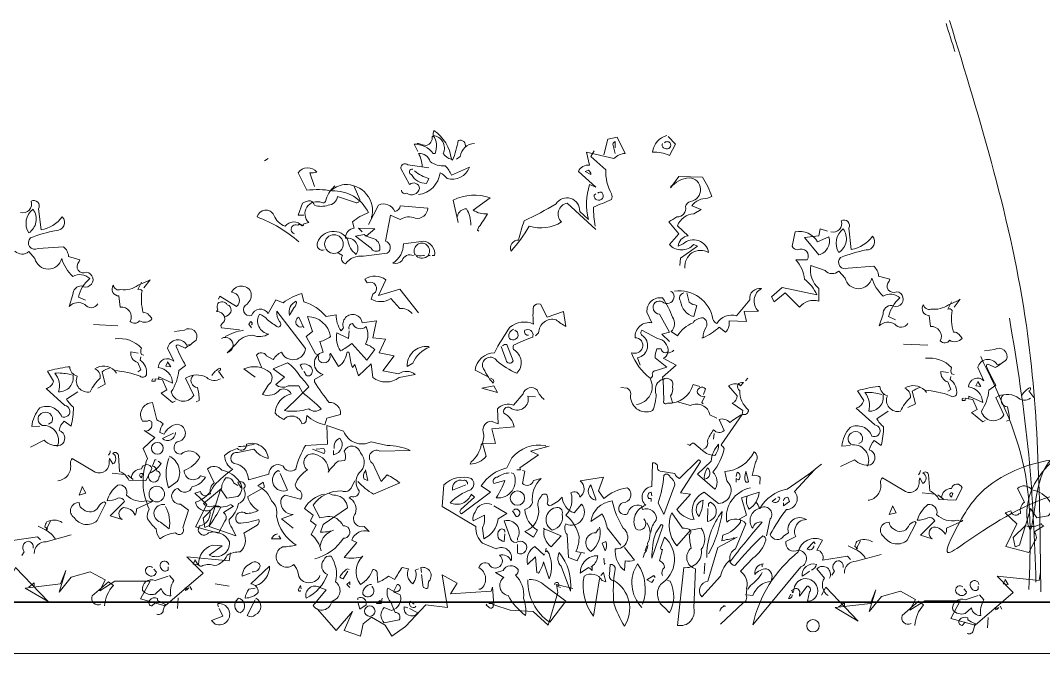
# Model space of a CAD drawing. Header units: millimetres. Extents: x 2033 to 2295, y 1536 to 1691.
# Drawn here: x 2143.385 to 2144.379, y 1628.115 to 1628.731 of the extents above; entities that cross this region are included whole.
import ezdxf

# ---------------------------------------------------------------- set-up
doc = ezdxf.new("R2010")
doc.units = ezdxf.units.MM
doc.layers.add('FACHADA', color=40, linetype='Continuous', lineweight=35)
doc.layers.add('Verde', color=58, linetype='Continuous', lineweight=13)

# ---------------------------------------------------------------- blocks, each defined once
blk = doc.blocks.new('verdess')
at = {"lineweight": 0}
for points in [[(736.01993, 507.68113), (736.01691, 507.68779), (736.0163, 507.6884, -0.240921), (736.03506, 507.67932), (736.03688, 507.67932, 0.236053), (736.03506, 507.69687, -0.5), (736.04475, 507.67932, 0.236053), (736.05261, 507.67387, 0.211075), (736.03567, 507.70171, 0.162277), (736.03506, 507.69566), (736.03385, 507.69566, -0.383194), (736.02841, 507.68719, -0.056625), (736.02054, 507.689), (736.01933, 507.689)], [(736.26201, 507.69687, 0.315994), (736.24809, 507.68053, -0.114075), (736.26443, 507.6775), (736.27048, 507.6884), (736.26322, 507.69566)], [(736.06593, 507.68537, 0.651581), (736.05927, 507.69203, -0.045349), (736.05382, 507.67266), (736.05261, 507.67387)], [(736.05746, 507.67387), (736.06109, 507.67629, -0.365204), (736.07501, 507.689)], [(736.19302, 507.60549), (736.16518, 507.6309, 0.636124), (736.15973, 507.61275, -0.212875), (736.12826, 507.60851, -0.040161), (736.11071, 507.5843, -0.538727), (736.11798, 507.5952, -0.038391), (736.12342, 507.61396, 0.023422), (736.15429, 507.6303, -0.778931), (736.17728, 507.62304), (736.18576, 507.61517, -0.14267), (736.18697, 507.64906), (736.19302, 507.64664), (736.17607, 507.66177, -0.349304), (736.18697, 507.66782), (736.18394, 507.68053), (736.21057, 507.67448, -0.186783), (736.22146, 507.67932), (736.2136, 507.69505), (736.20452, 507.69324), (736.20089, 507.67811)], [(736.21178, 507.68477), (736.21178, 507.69082, 0.535172), (736.20996, 507.68719), (736.21178, 507.67932)], [(736.25959, 507.68961, -0.449051), (736.26504, 507.68961, -0.780762), (736.2602, 507.68416, -0.5), (736.25778, 507.689)], [(736.02417, 507.66661, 0.143021), (736.02054, 507.67932, -0.358047), (736.03204, 507.67145, 0.172546), (736.04656, 507.66722, -0.123093), (736.05261, 507.65814), (736.07016, 507.666, -0.40274), (736.04838, 507.65511, 0.082748), (736.04172, 507.66056, -0.343094), (736.02054, 507.63938)], [(736.19241, 507.60851, -0.04158), (736.1906, 507.62727, 0.012192), (736.20815, 507.63453, 0.248367), (736.20815, 507.63998, -0.13884), (736.2027, 507.66358), (736.18818, 507.67629), (736.1912, 507.68174)], [(736.0042, 507.64361, 0.566177), (736.00904, 507.64059, 0.534058), (736.02175, 507.64543, 0.630219), (736.01207, 507.64906), (736.00359, 507.66479, -0.679398), (736.01025, 507.66843), (736.03083, 507.6654)], [(735.91947, 507.64724), (735.91523, 507.66056, 0.123093), (735.92189, 507.66116, 0.499542), (735.90374, 507.66056), (735.91221, 507.64361, -0.074951), (735.93642, 507.64301, -0.294968), (735.97212, 507.62183, 0.096375), (735.95639, 507.61275), (735.9582, 507.6067, 0.398468), (735.94973, 507.59701, -0.659393), (735.96002, 507.58128, -0.217575), (735.95215, 507.5952, 0.649521), (735.9225, 507.59278, 0.661377), (735.92915, 507.58551)], [(736.01509, 507.66419, 0.926025), (736.01388, 507.65874, 0.286789), (736.02841, 507.65027), (736.03083, 507.65511, -0.120178), (736.01691, 507.66237)], [(736.18273, 507.66177), (736.18818, 507.65874, 0.276978), (736.18576, 507.66298), (736.18273, 507.66177)], [(735.9001, 507.60125, -1.044418), (735.90313, 507.60972, -0.323349), (735.90858, 507.60912), (735.90918, 507.61093), (735.91402, 507.61214, -0.840088), (735.92673, 507.63151, 0.4142), (735.93036, 507.63272, -0.154678), (735.93884, 507.64724), (735.93944, 507.64785)], [(735.9582, 507.64724), (735.96365, 507.63453, -0.489075), (735.95941, 507.63151), (735.94186, 507.63756, -0.380188), (735.93279, 507.62909, -0.181808), (735.91947, 507.62909, 0.224854), (735.91584, 507.63332, 0.162277), (735.90797, 507.6309), (735.90374, 507.6194), (735.90918, 507.6194)], [(735.93642, 507.64482), (735.93642, 507.64301), (735.93642, 507.64482), (735.9346, 507.6424, -0.162277), (735.94852, 507.64906, -0.516235), (735.97515, 507.61638), (735.97515, 507.61819)], [(736.27956, 507.56796, -0.61586), (736.30256, 507.58309, 0.591492), (736.27775, 507.59157), (736.27291, 507.58914, -0.334061), (736.28259, 507.59943), (736.2723, 507.60912, -0.300079), (736.28804, 507.62062), (736.2953, 507.62485), (736.28622, 507.62848, -0.24559), (736.30135, 507.63574), (736.30559, 507.63756, 0.064346), (736.29651, 507.65632), (736.27351, 507.65693), (736.26564, 507.64603, -0.216293), (736.2838, 507.65572, -0.89946), (736.28501, 507.63272, 0.265564), (736.28017, 507.62788, -0.5), (736.27169, 507.61759, 0.034439), (736.26383, 507.61275), (736.27351, 507.60125), (736.26443, 507.59096, 0.461777), (736.28804, 507.59096), (736.29167, 507.58914), (736.27533, 507.57765), (736.27472, 507.57038)], [(736.05927, 507.61214), (736.05443, 507.63393, -0.198578), (736.09014, 507.63635), (736.0738, 507.62425, 0.173447), (736.08772, 507.62062, -0.044205), (736.07924, 507.60791), (736.07803, 507.60488), (736.07924, 507.60367)], [(736.19484, 507.64059, -0.442368), (736.19907, 507.64119, -1.516525), (736.1912, 507.63877), (736.19302, 507.63998)], [(735.63401, 507.622, 0.600372), (735.6443, 507.6329, -0.753342), (735.65156, 507.62564), (735.65398, 507.60506, 0.194229), (735.67456, 507.61777, -0.678314), (735.6685, 507.60445, 0.051498), (735.64369, 507.59719, 0.881622), (735.65095, 507.5869), (735.67577, 507.58872, -0.201935), (735.68061, 507.57904), (735.6915, 507.57601), (735.6909, 507.57419, 0.881622), (735.69816, 507.56391, -1.244614), (735.69332, 507.55059, 0.436066), (735.68485, 507.54212), (735.68121, 507.53062, -0.359619), (735.69634, 507.53244, 0.522507), (735.70905, 507.53304)], [(735.94307, 507.58249), (735.9467, 507.58007, 0.54657), (735.94973, 507.5722, -0.272095), (735.96728, 507.57946), (735.99028, 507.58249, 0.677032), (735.98846, 507.59399), (735.99331, 507.6194), (736.00299, 507.61517, -0.248367), (736.01751, 507.61638, 0.452606), (736.02962, 507.62606), (736.00299, 507.62848, -0.333328), (735.99754, 507.62304, 0.430618), (735.98181, 507.62909), (735.97212, 507.61033)], [(735.69695, 507.53667), (735.69029, 507.5397, -0.157089), (735.70119, 507.55785, 0.333328), (735.68485, 507.55967, -0.128128), (735.67395, 507.57722, -0.797302), (735.64793, 507.57722), (735.64188, 507.58388, -0.408356), (735.62856, 507.58448)], [(735.64611, 507.62503, -0.434998), (735.64188, 507.60203, -0.383423), (735.64611, 507.62503)], [(735.90434, 507.59338, 0.094757), (735.86379, 507.61759, -0.699951), (735.88013, 507.6194, 0.222214), (735.89103, 507.60851, -0.480621), (735.90737, 507.60912), (735.90797, 507.60972)], [(736.05867, 507.61819, -0.388977), (736.06714, 507.62546, -0.162277), (736.07138, 507.60972)], [(736.42118, 507.60306, 0.600372), (736.43147, 507.61396, -0.753342), (736.43873, 507.6067), (736.44115, 507.58612, 0.194229), (736.46173, 507.59883, -0.678314), (736.45567, 507.58551, 0.051498), (736.43086, 507.57825, 0.881622), (736.43812, 507.56796), (736.46294, 507.56978, -0.201935), (736.46778, 507.5601), (736.47867, 507.55707), (736.47807, 507.55525, 0.881622), (736.48533, 507.54497, -1.244614), (736.48049, 507.53165, 0.436066), (736.47201, 507.52318), (736.46838, 507.51168, -0.359619), (736.48351, 507.5135, 0.522507), (736.49622, 507.5141)], [(735.9697, 507.59883, 0.021729), (735.97757, 507.59641, -0.356949), (735.98302, 507.58551, -0.482147), (735.97454, 507.58733), (735.95941, 507.59883), (735.96789, 507.60064), (735.9697, 507.59883)], [(736.48412, 507.51773), (736.47746, 507.52076, -0.157089), (736.48835, 507.53891, 0.333328), (736.47201, 507.54073, -0.128128), (736.46112, 507.55828, -0.797302), (736.4351, 507.55828), (736.42905, 507.56494, -0.408356), (736.41573, 507.56554), (736.40181, 507.57038, 0.259506), (736.40968, 507.54799), (736.40968, 507.53589, 0.302765), (736.39092, 507.52984), (736.377, 507.54376), (736.36611, 507.53528), (736.36368, 507.54012), (736.37397, 507.5492), (736.40786, 507.54194, 0.117401), (736.39576, 507.55707, 0.173203), (736.38729, 507.57583), (736.39818, 507.57583, 0.806671), (736.3891, 507.58551, -0.276978), (736.38366, 507.58914), (736.38668, 507.60306, -0.330963), (736.40847, 507.59338), (736.41936, 507.59822, -0.419418), (736.40968, 507.58067), (736.39576, 507.59762), (736.40968, 507.59943), (736.41089, 507.60609), (736.41815, 507.60367)], [(736.43328, 507.60609, -0.434998), (736.42905, 507.58309, -0.383423), (736.43328, 507.60609)], [(736.0157, 507.58007, 0.453766), (736.0048, 507.57523, -0.265564), (735.99573, 507.5728, 0.264557), (736.00601, 507.59157), (736.02599, 507.59399, -0.415939), (736.03627, 507.58007), (736.03385, 507.58007)], [(736.01872, 507.57946, 0.366302), (736.03022, 507.58007), (736.03204, 507.58007), (736.03022, 507.58067, 1.810471), (736.01751, 507.58067, 0.099014), (736.02538, 507.58007), (736.02659, 507.58007)], [(736.02054, 507.52439), (736.00238, 507.54739), (735.98181, 507.54133), (735.98907, 507.55646, 0.323273), (735.96849, 507.55707), (735.97091, 507.55344, -1.034378), (735.97636, 507.54254), (735.97454, 507.5377, 0.280991), (735.99391, 507.53831), (736.00238, 507.52863, -0.26123), (736.01449, 507.52378)], [(735.75142, 507.55422), (735.74779, 507.54696, -0.4142), (735.75202, 507.54575, 0.112411), (735.75323, 507.52457, -0.302765), (735.75868, 507.52215, -0.099014), (735.76171, 507.51852, -0.357651), (735.7496, 507.5167, -0.463791), (735.74052, 507.5161, 0.593826), (735.73084, 507.53002), (735.72963, 507.54091, -0.62767), (735.72418, 507.5512, 0.457672), (735.73145, 507.54696, 0.184982), (735.74839, 507.5512), (735.75807, 507.55543), (735.75989, 507.55664), (735.75384, 507.54878)], [(735.86198, 507.46205), (735.85108, 507.46992, -0.294098), (735.8765, 507.46629, -0.441696), (735.87469, 507.45419), (735.86924, 507.44511, 0.332855), (735.88619, 507.44995, -0.375732), (735.89708, 507.44571, 0.339447), (735.88134, 507.42695, 0.128281), (735.88982, 507.4209, -0.578079), (735.90737, 507.41666, 0.276978), (735.9116, 507.41908), (735.91221, 507.42453, 0.124008), (735.92976, 507.41545), (735.93158, 507.42211), (735.94489, 507.42574, 0.463104), (735.934, 507.43724, -0.025284), (735.91947, 507.45721), (735.91947, 507.45963), (735.92794, 507.46447, -0.779266), (735.92794, 507.48626), (735.92492, 507.49655, 0.118973), (735.93521, 507.50139, 0.363647), (735.91281, 507.52076), (735.91766, 507.50623), (735.9116, 507.50139), (735.92068, 507.48445, -0.5), (735.9231, 507.4796, 0.970154), (735.9346, 507.48384), (735.93521, 507.48505), (735.94307, 507.47234, 0.208466), (735.95094, 507.48566, -0.5), (735.95336, 507.48566, 0.056854), (735.95639, 507.47113), (735.95881, 507.47416), (735.96244, 507.46326), (735.97454, 507.47476), (735.97636, 507.46145, 0.333328), (736.00178, 507.46145), (736.01751, 507.46447, 0.334427), (736.00117, 507.46508), (735.98604, 507.46811), (735.99694, 507.48263), (735.98241, 507.48566), (735.98846, 507.49897), (735.97636, 507.50018), (735.97999, 507.51652), (735.96607, 507.51471, 1.125015), (735.94792, 507.50986), (735.94549, 507.50684, -0.162277), (735.94065, 507.52257), (735.93097, 507.52076, 0.14122), (735.90918, 507.53528), (735.90737, 507.54315, 0.106674), (735.88921, 507.53407), (735.88195, 507.5371), (735.87469, 507.52378, 0.62291), (735.85835, 507.52197, -0.972748), (735.85411, 507.53286, 0.276978), (735.85774, 507.54497, 0.613373), (735.83898, 507.54436, -0.688248), (735.84382, 507.53044), (735.82748, 507.54073), (735.82627, 507.5377)], [(736.26927, 507.54557, -0.4021), (736.3068, 507.51834, 0.236053), (736.31043, 507.5141, -0.350769), (736.32979, 507.52136), (736.3425, 507.5371, -0.513931), (736.354, 507.54799, 0.519897), (736.35098, 507.5262), (736.33706, 507.5256), (736.33948, 507.51592), (736.32253, 507.51652, -0.233566), (736.3189, 507.50563), (736.31285, 507.51047, -0.081039), (736.29711, 507.50018), (736.2959, 507.50018), (736.29711, 507.50018, -0.147995), (736.30014, 507.51047, 0.442368), (736.29711, 507.51955, 0.265564), (736.28743, 507.51471, 0.169403), (736.2723, 507.502), (736.26625, 507.50623, 0.349014), (736.26746, 507.52015, 0.066803), (736.25778, 507.53891, 0.501038), (736.24265, 507.52499), (736.24749, 507.51471, 0.492294), (736.23115, 507.50018, -0.5), (736.23841, 507.4905, -0.4142), (736.22752, 507.48566, 0.138321), (736.24567, 507.46084, -0.529709), (736.23236, 507.43543)], [(736.26564, 507.54557), (736.26685, 507.54497, -1.00415), (736.25778, 507.53528, 1.247116), (736.25475, 507.52318), (736.26443, 507.50563), (736.25717, 507.50381), (736.26443, 507.49655)], [(736.27835, 507.54376, 0.54657), (736.27533, 507.53589, 0.310577), (736.28804, 507.52076), (736.29106, 507.53165, -0.131805), (736.2838, 507.53468), (736.28138, 507.54376)], [(735.83232, 507.52076, 0.326447), (735.82446, 507.5256), (735.82567, 507.52741, -0.099014), (735.82506, 507.53105), (735.82567, 507.53347, -0.522827), (735.83474, 507.53226), (735.83656, 507.53165, -0.276978), (735.83837, 507.52499, -0.123093), (735.83232, 507.52015, -0.350769), (735.8299, 507.5141, 0.4142), (735.8293, 507.50986), (735.84685, 507.50805)], [(735.89587, 507.52318), (735.89526, 507.52197, -0.369919), (735.90192, 507.53589, -0.265564), (735.8995, 507.52923), (735.89587, 507.52318)], [(736.08772, 507.46266), (736.07561, 507.46871, -0.357925), (736.09437, 507.48566, -0.02861), (736.1095, 507.51047, -0.284912), (736.1325, 507.5135, -0.072906), (736.1325, 507.53044, -0.350769), (736.13916, 507.53286), (736.14581, 507.52015), (736.16155, 507.5256), (736.16397, 507.51107, -0.042465), (736.15429, 507.51773, 0.482147), (736.13734, 507.50502), (736.13432, 507.502)], [(736.53859, 507.53528), (736.53495, 507.52802, -0.4142), (736.53919, 507.52681, 0.112411), (736.5404, 507.50563, -0.302765), (736.54585, 507.50321, -0.099014), (736.54887, 507.49958, -0.357651), (736.53677, 507.49776, -0.463791), (736.52769, 507.49716, 0.593826), (736.51801, 507.51107), (736.5168, 507.52197, -0.62767), (736.51135, 507.53226, 0.457672), (736.51861, 507.52802, 0.184982), (736.53556, 507.53226), (736.54524, 507.53649), (736.54706, 507.5377), (736.54101, 507.52984)], [(735.86803, 507.47174), (735.86319, 507.48324, -0.563461), (735.87287, 507.48263), (735.87953, 507.479, -0.132751), (735.8874, 507.48626, 0.770752), (735.911, 507.48989), (735.88316, 507.5262, 0.176163), (735.88558, 507.51592, -0.659393), (735.88437, 507.51047, -0.051254), (735.87408, 507.51773, 0.123093), (735.86621, 507.52318, 0.535172), (735.87529, 507.50381, -0.225418), (735.85956, 507.5026, 0.260452), (735.84322, 507.49413), (735.83474, 507.48566, 1.152542), (735.8293, 507.49958)], [(735.90858, 507.51107, -1), (735.90434, 507.52015), (735.90918, 507.50986)], [(735.82828, 507.46042, -0.369919), (735.81496, 507.46163, 0.264481), (735.79439, 507.46102), (735.80225, 507.44408, -0.666656), (735.78047, 507.44771, 0.123093), (735.78773, 507.46829), (735.79439, 507.47313, -0.027252), (735.78531, 507.49128, -0.720749), (735.78773, 507.4931), (735.79378, 507.49007, 0.03653), (735.80467, 507.49794, 0.769547), (735.79318, 507.50762), (735.78349, 507.50641)], [(735.85835, 507.51289, 0.618027), (735.85774, 507.51592, 0.162277), (735.85593, 507.5135), (735.85835, 507.50986)], [(735.95336, 507.50865, -0.480621), (735.95639, 507.5141, 0.516449), (735.9697, 507.51107, -0.249695), (735.9691, 507.49413, -0.105927), (735.97818, 507.48868), (735.97031, 507.47839), (735.95578, 507.49473, -0.054871), (735.94489, 507.48747, -0.192581), (735.94126, 507.50502), (735.95276, 507.49958), (735.95336, 507.50684)], [(736.12766, 507.5026, -0.618027), (736.12403, 507.50744, -0.649872), (736.13189, 507.502), (736.13189, 507.50079, 0.048447), (736.11313, 507.49292, 0.291199), (736.11313, 507.48868, -0.493149), (736.11616, 507.46568, -0.073044), (736.09679, 507.47779, 0.819794), (736.08287, 507.47234, 0.07692), (736.09316, 507.456, 0.333328), (736.09316, 507.45963), (736.09074, 507.46084)], [(736.11313, 507.50865, 0.326447), (736.10829, 507.50079, 1.475342), (736.11434, 507.50744)], [(735.726, 507.49915, -0.247742), (735.75142, 507.49007, 0.207977), (735.75142, 507.48402), (735.75384, 507.48342)], [(735.79923, 507.4937), (735.7956, 507.4931, 0.686798), (735.77683, 507.49007), (735.78289, 507.47736, 0.648468), (735.76776, 507.47131, -0.37442), (735.78168, 507.45618), (735.76836, 507.46223, -0.236053), (735.76776, 507.45981), (735.76473, 507.46042), (735.76473, 507.458), (735.76171, 507.458, -0.4142), (735.76292, 507.46042)], [(735.85048, 507.50744, 0.093063), (735.83293, 507.50139)], [(736.24567, 507.46084, 0.333328), (736.24809, 507.46387, -0.5), (736.25051, 507.46811), (736.26201, 507.47174), (736.25051, 507.48081, -0.099014), (736.25233, 507.48929), (736.25657, 507.48929, 0.663971), (736.26322, 507.48687, 0.376755), (736.25293, 507.49958), (736.2378, 507.50744, 0.5), (736.2378, 507.5026, -0.682281), (736.23357, 507.48081), (736.23599, 507.47355)], [(736.03083, 507.4911), (736.03143, 507.4911, 0.20787), (736.01509, 507.47537), (736.00965, 507.47234, -0.455139), (736.03022, 507.49171), (736.03083, 507.4911)], [(736.10224, 507.49231, -0.302765), (736.10648, 507.49352), (736.11253, 507.47779, -0.816528), (736.10587, 507.47839), (736.10103, 507.49171)], [(736.26867, 507.48808, -0.243835), (736.26262, 507.48566, -0.263626), (736.25838, 507.48021), (736.27109, 507.47355), (736.25778, 507.46205, -0.535172), (736.25596, 507.45903, 0.371796), (736.25172, 507.44511, -0.090164), (736.24809, 507.42937, -0.594772), (736.22691, 507.44571, 0.312363), (736.22328, 507.45116), (736.21723, 507.45177)], [(736.61545, 507.44148, -0.369919), (736.60213, 507.44269, 0.264481), (736.58156, 507.44208), (736.58942, 507.42514, -0.666656), (736.56764, 507.42877, 0.123093), (736.5749, 507.44934), (736.58156, 507.45419, -0.027252), (736.57248, 507.47234, -0.720749), (736.5749, 507.47416), (736.58095, 507.47113, 0.03653), (736.59184, 507.479, 0.769547), (736.58034, 507.48868), (736.57066, 507.48747)], [(735.65277, 507.41442), (735.6449, 507.41382, -0.159866), (735.65277, 507.43197, -0.443787), (735.67395, 507.4235, 1.153), (735.67698, 507.43439), (735.65882, 507.45073, 0.251633), (735.66608, 507.458), (735.66003, 507.46768, -0.035156), (735.68, 507.47192), (735.68182, 507.47192, 0.326782), (735.68908, 507.46284, 0.618027), (735.70179, 507.44771, -0.102722), (735.71147, 507.46102, 0.333328), (735.70603, 507.4701, -0.346832), (735.72539, 507.46829, -0.064789), (735.75021, 507.46284, 0.5), (735.75626, 507.46405, 0.287735), (735.75021, 507.47857), (735.75081, 507.4816)], [(735.74839, 507.48523), (735.74113, 507.48644, 0.37204), (735.74779, 507.47615), (735.75081, 507.46889), (735.74779, 507.46707)], [(736.51317, 507.48021, -0.247742), (736.53859, 507.47113, 0.207977), (736.53859, 507.46508), (736.54101, 507.46447)], [(736.5864, 507.47476), (736.58277, 507.47416, 0.686798), (736.564, 507.47113), (736.57006, 507.45842, 0.648468), (736.55493, 507.45237, -0.37442), (736.56885, 507.43724), (736.55553, 507.44329, -0.236053), (736.55493, 507.44087), (736.5519, 507.44148), (736.5519, 507.43906), (736.54887, 507.43906, -0.4142), (736.55008, 507.44148)], [(735.72055, 507.47071, 0.092926), (735.71329, 507.46707), (735.71632, 507.45497), (735.70905, 507.45134)], [(735.8198, 507.46344, -0.132751), (735.82767, 507.47071, -0.5), (735.82767, 507.46829), (735.82646, 507.46768), (735.8313, 507.46102)], [(735.90797, 507.44692, -0.033035), (735.92613, 507.43119, -0.399994), (735.91402, 507.43119, -0.122452), (735.89042, 507.42937, 0.012192), (735.91402, 507.45237, 0.056335), (735.90555, 507.46266, 0.100357), (735.89345, 507.47597), (735.87953, 507.46992), (735.89042, 507.46205), (735.88195, 507.45479, 0.349121), (735.89405, 507.45358), (735.90434, 507.45358), (735.90797, 507.44692)], [(735.90797, 507.46932), (735.90555, 507.47355, -0.309357), (735.91342, 507.47355, -0.468369), (735.91705, 507.46568, -0.763794), (735.91039, 507.46568), (735.90918, 507.4675)], [(735.68485, 507.46405, -0.489075), (735.67093, 507.44771, 0.257034), (735.66729, 507.46586, -0.076462), (735.68121, 507.46465), (735.68363, 507.46405)], [(735.80165, 507.46344, 0.656815), (735.80588, 507.45194, -0.053406), (735.8077, 507.43924), (735.80467, 507.43803)], [(736.29409, 507.45298), (736.28743, 507.45479, -0.35936), (736.26262, 507.43664, -0.872879), (736.25899, 507.43906), (736.25838, 507.45963, -0.762802), (736.26746, 507.45237, -0.205246), (736.26564, 507.4439), (736.26746, 507.43724)], [(736.43994, 507.39548), (736.43207, 507.39488, -0.159866), (736.43994, 507.41303, -0.443787), (736.46112, 507.40456, 1.153), (736.46415, 507.41545), (736.44599, 507.43179, 0.251633), (736.45325, 507.43906), (736.4472, 507.44874, -0.035156), (736.46717, 507.45298), (736.46899, 507.45298, 0.326782), (736.47625, 507.4439, 0.618027), (736.48896, 507.42877, -0.102722), (736.49864, 507.44208, 0.333328), (736.4932, 507.45116, -0.346832), (736.51256, 507.44934, -0.064789), (736.53738, 507.4439, 0.5), (736.54343, 507.44511, 0.287735), (736.53738, 507.45963), (736.53798, 507.46266)], [(736.53556, 507.46629), (736.5283, 507.4675, 0.37204), (736.53495, 507.45721), (736.53798, 507.44995), (736.53495, 507.44813)], [(736.14279, 507.44027, -0.140045), (736.13613, 507.44934, 0.57489), (736.12221, 507.44571), (736.11313, 507.43482, 0.29335), (736.0974, 507.43119), (736.098, 507.41666), (736.09135, 507.41908, 0.477875), (736.08348, 507.4088, -0.21463), (736.08166, 507.39609, -0.178345), (736.07198, 507.37975), (736.07077, 507.37733, 0.217789), (736.08651, 507.38519), (736.08287, 507.3979), (736.09558, 507.3973), (736.09195, 507.41182), (736.11374, 507.41364, 0.213028), (736.10345, 507.42695, -0.817993), (736.11132, 507.43119, 0.658905), (736.12705, 507.44329), (736.13432, 507.44269)], [(736.29772, 507.39185, 0.4142), (736.30135, 507.39972, -0.085083), (736.3074, 507.41061, 0.409286), (736.31769, 507.41001), (736.31285, 507.4209, -0.286789), (736.32314, 507.41787, -0.035156), (736.33524, 507.42574), (736.33585, 507.42937), (736.32556, 507.43664, 0.308105), (736.3304, 507.4439), (736.32193, 507.45358, -0.220123), (736.33221, 507.45479), (736.33342, 507.45358), (736.33645, 507.45661, 0.907883), (736.33282, 507.44874, 0.222046), (736.34129, 507.42998, -0.523941), (736.33524, 507.42574), (736.31466, 507.39609, -0.099014), (736.31769, 507.39246, -0.106323), (736.3068, 507.36946, -0.326889), (736.30922, 507.35372), (736.30861, 507.35312), (736.29167, 507.36764), (736.30498, 507.38035, -0.165176), (736.31224, 507.39669, -0.200851), (736.30861, 507.3858, -0.173203), (736.29651, 507.39064), (736.28804, 507.3979, 0.236053), (736.2844, 507.39548), (736.28198, 507.39669)], [(736.29832, 507.44269, -0.178345), (736.29167, 507.44632, -0.817993), (736.29953, 507.45056), (736.29772, 507.44511)], [(736.50772, 507.45177, 0.092926), (736.50046, 507.44813), (736.50348, 507.43603), (736.49622, 507.4324)], [(736.60697, 507.4445, -0.132751), (736.61484, 507.45177, -0.5), (736.61484, 507.44934), (736.61363, 507.44874), (736.61847, 507.44208)], [(735.64369, 507.39385), (735.65701, 507.4005, 0.25), (735.67274, 507.39566, 0.663467), (735.67153, 507.41019, -0.148178), (735.67637, 507.41926), (735.68303, 507.41442, 0.057068), (735.68545, 507.43258, -0.099014), (735.67879, 507.44045), (735.68969, 507.44771)], [(736.47201, 507.44511, -0.489075), (736.4581, 507.42877, 0.257034), (736.45446, 507.44692, -0.076462), (736.46838, 507.44571), (736.4708, 507.44511)], [(736.58882, 507.4445, 0.656815), (736.59305, 507.433, -0.053406), (736.59487, 507.4203), (736.59184, 507.41908)], [(735.75546, 507.4094, 0.475967), (735.76152, 507.41727, 0.663971), (735.75728, 507.41908), (735.75244, 507.41908, -0.578598), (735.76212, 507.43724), (735.76636, 507.4203, -0.062256), (735.77241, 507.41666, 0.15036), (735.76938, 507.40819), (735.77362, 507.40638, -0.28447), (735.78693, 507.41606, -0.892212), (735.78633, 507.39911, 0.789642), (735.78996, 507.38701, -0.497391), (735.80812, 507.38398, -0.176483), (735.79299, 507.37127, 0.748825), (735.80872, 507.36583), (735.81356, 507.36462, -0.225281), (735.80085, 507.35554, -0.647598), (735.78693, 507.35372, 0.955292), (735.78935, 507.33859), (735.79722, 507.33254), (735.79177, 507.3156, -1), (735.78451, 507.31075, 0.125122), (735.76938, 507.3047, -0.137939), (735.76575, 507.31439, -0.062256), (735.75728, 507.32407, -0.18132), (735.75909, 507.33375, -0.210037), (735.75728, 507.38277), (735.75304, 507.39246), (735.76454, 507.40335), (735.75425, 507.41001)], [(736.2723, 507.43785), (736.28501, 507.43421, -0.510468), (736.30377, 507.42514), (736.31043, 507.42211)], [(736.43086, 507.37491), (736.44418, 507.38156, 0.25), (736.45991, 507.37672, 0.663467), (736.4587, 507.39125, -0.148178), (736.46354, 507.40032), (736.4702, 507.39548, 0.057068), (736.47262, 507.41364, -0.099014), (736.46596, 507.42151), (736.47686, 507.42877)], [(735.66972, 507.39445, 0.559616), (735.65519, 507.41503, -0.630219), (735.65398, 507.42653, -0.808411), (735.66427, 507.41805), (735.66124, 507.41624)], [(735.96183, 507.36038, 0.068298), (735.97696, 507.34828), (736.00238, 507.35917, 0.035156), (735.99028, 507.36704), (735.98423, 507.36038), (735.97636, 507.37793, -0.984375), (735.98302, 507.39004), (736.01267, 507.39064, 0.108856), (735.99028, 507.39548), (735.97454, 507.39911, -0.448303), (735.94792, 507.4094), (735.93158, 507.41485), (735.93218, 507.39669), (735.911, 507.39548, 0.080551), (735.90132, 507.37248, -0.524551), (735.88921, 507.37551, 0.59317), (735.87529, 507.36764), (735.85532, 507.3622, 0.390503), (735.8414, 507.37793, -0.868866), (735.84503, 507.38883), (735.86077, 507.39185, 0.173203), (735.87469, 507.38277, 0.499069), (735.8535, 507.39669, -0.72995), (735.84443, 507.39246, 0.115616), (735.83232, 507.3858, 0.276978), (735.84019, 507.37248, 0.033035), (735.82203, 507.35675, -0.228363), (735.80388, 507.34041, 0.456192), (735.8178, 507.33254, -0.433426), (735.80812, 507.31741, 1.078903), (735.81659, 507.31075, -0.36409), (735.83716, 507.30168, -0.580322), (735.81719, 507.28897), (735.8299, 507.29805), (735.82022, 507.29865, 0.321106), (735.8069, 507.27989, 0.566177), (735.81114, 507.27868, -0.211075), (735.82264, 507.27868, 0.243835), (735.83474, 507.28897, -0.145935), (735.84745, 507.29199, 0.321701), (735.85108, 507.31015, -0.013153), (735.86379, 507.31802, 0.333328), (735.86561, 507.32346, -0.053406), (735.84564, 507.31983, -1.029831), (735.8529, 507.32952, 0.141342), (735.865, 507.33254, -0.23027), (735.85472, 507.34586), (735.87106, 507.35493), (735.86985, 507.35978), (735.8644, 507.35614, -0.215332), (735.87771, 507.34162, -0.302765), (735.88255, 507.3271, 0.214661), (735.90192, 507.29865, -0.032745), (735.88861, 507.29684, 1.185196), (735.8995, 507.27989, -0.115112), (735.90374, 507.27142, 0.379791), (735.91221, 507.26234, 0.362045), (735.92492, 507.269)], [(736.45688, 507.37551, 0.559616), (736.44236, 507.39609, -0.630219), (736.44115, 507.40759, -0.808411), (736.45144, 507.39911), (736.44841, 507.3973)], [(735.78451, 507.40819, -0.637756), (735.7718, 507.40214), (735.7827, 507.40759)], [(735.93884, 507.39246, -0.350769), (735.94428, 507.40274, -0.561172), (735.93823, 507.3864), (735.93823, 507.39064)], [(735.61827, 507.39082), (735.59891, 507.36964, -0.63649), (735.59104, 507.35209, 0.04776), (735.5753, 507.32788, 0.639832), (735.58862, 507.32667), (735.59286, 507.3297, -0.689148), (735.61041, 507.3424, 0.369919), (735.59951, 507.33393, 0.225418), (735.60012, 507.32606), (735.59043, 507.32122, 0.638885), (735.60254, 507.31275, -0.813461), (735.60496, 507.29641), (735.55836, 507.24013, -0.173706), (735.60254, 507.31093, -0.490295), (735.62614, 507.32243), (735.62069, 507.31275, -0.489075), (735.62614, 507.30307), (735.65035, 507.3067), (735.65338, 507.30367)], [(735.67032, 507.36117, 0.444092), (735.68242, 507.37811, -0.197815), (735.68424, 507.38295), (735.70663, 507.36964, 0.607483), (735.71995, 507.37993), (735.72055, 507.38295), (735.72358, 507.37751, 0.589737), (735.72358, 507.38779, -0.60791), (735.72902, 507.38598), (735.73023, 507.37024, -0.177399), (735.73931, 507.36177), (735.75565, 507.36117), (735.76171, 507.37327, 0.765594), (735.75142, 507.37266, 0.420074), (735.74173, 507.36359), (735.74355, 507.36238), (735.7381, 507.36661)], [(735.72116, 507.39021, -0.173203), (735.71934, 507.38598)], [(735.86277, 507.39748, -0.081085), (735.84583, 507.39445)], [(735.89889, 507.31499), (735.8874, 507.32407), (735.89889, 507.32831, -0.43013), (735.88679, 507.34162, -0.263626), (735.89103, 507.34707), (735.90616, 507.34344, 0.489075), (735.90374, 507.35251, -0.178345), (735.90071, 507.35735, -0.14975), (735.91281, 507.37188, -0.856918), (735.92008, 507.38701, -0.338852), (735.93339, 507.37127), (735.93279, 507.36946, -0.055374), (735.94247, 507.38035), (735.94913, 507.38096, 0.195877), (735.94852, 507.39004, -0.724503), (735.96426, 507.38822, -0.43483), (735.96305, 507.36885, 0.345184), (735.96305, 507.3513, -0.544022), (735.95518, 507.34586), (735.95336, 507.34465, -0.362045), (735.95941, 507.32952, 0.396576), (735.96002, 507.31862, 0.236053), (735.96789, 507.31681), (735.97273, 507.31197, 0.401123), (735.95578, 507.30349), (735.96062, 507.30107), (735.94852, 507.28655, 0.137604), (735.96668, 507.28776, 0.396027), (735.96426, 507.26052, 0.180374), (735.97636, 507.27505, -0.463791), (735.9806, 507.27021), (735.9812, 507.26234, 0.051575), (735.99149, 507.26839), (735.99754, 507.26537, -0.023788), (736.0048, 507.27686), (736.01086, 507.27565, 0.368179), (736.01509, 507.26113, 0.264557), (736.01751, 507.27444), (736.02054, 507.27565)], [(735.91766, 507.39185), (735.92855, 507.38761, 0.5), (735.92855, 507.39246), (735.92129, 507.39185)], [(736.1446, 507.39427), (736.144, 507.39548, 0.262833), (736.11132, 507.38338), (736.10648, 507.3737, 0.194489), (736.08166, 507.35614), (736.09074, 507.35009), (736.0623, 507.32891, -0.535172), (736.06169, 507.33315), (736.07501, 507.34525), (736.07198, 507.34828, -0.445358), (736.0514, 507.3398, -0.112671), (736.07138, 507.35251, 0.498764), (736.07198, 507.36341, 0.269211), (736.04535, 507.35735), (736.04354, 507.33617), (736.07622, 507.31681, 0.212448), (736.08287, 507.30047), (736.09619, 507.29502, -0.669449), (736.11071, 507.28352, 0.362045), (736.09921, 507.28897, -1.319412), (736.08893, 507.2805, 0.480621), (736.07924, 507.27686, -0.538818), (736.08106, 507.25568), (736.07924, 507.25568)], [(736.23962, 507.32407, -0.931778), (736.23175, 507.31439, -0.45929), (736.24144, 507.33738, -0.660172), (736.24749, 507.35554), (736.24809, 507.37854, -0.442368), (736.25293, 507.37491, 0.4142), (736.25535, 507.37067), (736.26988, 507.36825, 0.219635), (736.27412, 507.36341), (736.29288, 507.38156, -0.333328), (736.29469, 507.37975), (736.27533, 507.34949), (736.28501, 507.34828), (736.27169, 507.33315, 0.188675), (736.28682, 507.32346), (736.28804, 507.32407), (736.28864, 507.32346, -0.420059), (736.29832, 507.35009), (736.31224, 507.3392, 0.685608), (736.32011, 507.36099), (736.31829, 507.37006, 0.263565), (736.34674, 507.38943, -0.49028), (736.34795, 507.37914), (736.34492, 507.36643, -0.205246), (736.35279, 507.36462), (736.35219, 507.35796)], [(735.76575, 507.38156), (735.76454, 507.38156), (735.76212, 507.37551, -0.38205), (735.76636, 507.37067, -0.618027), (735.76878, 507.36522, -1.341293), (735.75909, 507.36825, 0.132751), (735.77059, 507.37793), (735.76757, 507.38035)], [(735.77846, 507.38519, -0.432632), (735.78633, 507.36038), (735.77786, 507.35433, -0.173904), (735.77786, 507.38217), (735.77846, 507.38338)], [(735.82828, 507.35269), (735.81738, 507.31759), (735.81315, 507.31578), (735.81133, 507.32485), (735.82283, 507.33635, 0.182709), (735.83856, 507.33817, 0.162277), (735.84099, 507.33635), (735.8313, 507.3303, -0.442368), (735.83251, 507.32183), (735.82646, 507.31033), (735.80407, 507.31638), (735.81496, 507.33817), (735.80346, 507.34906), (735.80891, 507.35088, 0.608597), (735.81678, 507.34785), (735.81859, 507.34846, -0.302765), (735.82222, 507.35935), (735.81557, 507.37266, -0.435272), (735.82949, 507.37145, -0.199997), (735.84704, 507.35996, -0.39035), (735.84522, 507.34604), (735.83433, 507.34422), (735.82828, 507.3533), (735.82828, 507.35269)], [(735.88558, 507.37006), (735.88437, 507.37127, 0.940445), (735.89345, 507.35191), (735.88619, 507.36825)], [(735.9691, 507.37067, 0.292984), (735.96789, 507.3628), (735.97152, 507.36159), (735.9691, 507.37188)], [(736.1089, 507.36885, 0.162277), (736.0974, 507.36462, 0.463791), (736.09316, 507.35978), (736.09377, 507.35857), (736.10466, 507.36159, -0.058853), (736.09619, 507.34465, 0.588898), (736.11313, 507.36825), (736.11071, 507.36885)], [(736.17849, 507.29078), (736.17486, 507.28352), (736.16639, 507.28655), (736.16518, 507.30894, -0.355026), (736.16397, 507.31923, 0.788391), (736.1791, 507.33859), (736.17184, 507.33012, -0.312881), (736.16034, 507.34525, -0.116058), (736.14824, 507.33678, -0.265564), (736.14581, 507.3392, 0.226822), (736.14521, 507.34767, 0.49527), (736.13976, 507.34586, 0.295303), (736.13734, 507.33436, -0.346893), (736.12403, 507.31197), (736.1325, 507.30652), (736.13613, 507.31318, -0.244461), (736.12403, 507.33315, 0.215332), (736.13129, 507.3398, -0.236053), (736.13976, 507.36341), (736.1325, 507.36159, -0.59729), (736.12161, 507.35857), (736.12403, 507.37067), (736.12161, 507.37127)], [(736.29893, 507.3628, 0.659393), (736.30135, 507.3737, 0.139038), (736.29832, 507.36401), (736.29893, 507.3628)], [(736.4121, 507.37733, -0.032425), (736.37881, 507.35312, 0.210526), (736.35219, 507.33436, 0.557053), (736.34553, 507.31499, -0.431534), (736.35461, 507.32104, 0.015289), (736.32314, 507.28231, 0.162277), (736.32798, 507.27868, -0.030579), (736.35521, 507.30773, -0.355026), (736.35824, 507.30349, -0.161758), (736.34553, 507.28594), (736.33342, 507.27323, -0.32045), (736.33948, 507.25689, -0.099014), (736.33887, 507.25024, -0.46698), (736.33585, 507.24237), (736.31406, 507.22179)], [(736.32919, 507.35978), (736.32919, 507.36341), (736.33161, 507.3622, 0.302765), (736.33282, 507.36704, 0.265564), (736.3304, 507.36946), (736.32919, 507.36522)], [(736.33887, 507.36946, 0.195877), (736.33827, 507.36038, 0.4142), (736.34129, 507.36038), (736.33887, 507.37067)], [(736.40544, 507.37188), (736.38608, 507.3507, -0.63649), (736.37821, 507.33315, 0.04776), (736.36247, 507.30894, 0.639832), (736.37579, 507.30773), (736.38002, 507.31075, -0.689148), (736.39758, 507.32346, 0.369919), (736.38668, 507.31499, 0.225418), (736.38729, 507.30712), (736.3776, 507.30228, 0.638885), (736.38971, 507.29381, -0.813461), (736.39213, 507.27747), (736.34553, 507.22119, -0.173706), (736.38971, 507.29199, -0.490295), (736.41331, 507.30349), (736.40786, 507.29381, -0.489075), (736.41331, 507.28413), (736.43752, 507.28776), (736.44054, 507.28473)], [(736.45749, 507.34223, 0.444092), (736.46959, 507.35917, -0.197815), (736.47141, 507.36401), (736.4938, 507.3507, 0.607483), (736.50712, 507.36099), (736.50772, 507.36401), (736.51075, 507.35857, 0.589737), (736.51075, 507.36885, -0.60791), (736.51619, 507.36704), (736.5174, 507.3513, -0.177399), (736.52648, 507.34283), (736.54282, 507.34223), (736.54887, 507.35433, 0.765594), (736.53859, 507.35372, 0.420074), (736.5289, 507.34465), (736.53072, 507.34344), (736.52527, 507.34767)], [(736.50833, 507.37127, -0.173203), (736.50651, 507.36704)], [(735.75263, 507.36782, 1), (735.75021, 507.3654), (735.75142, 507.36419), (735.75263, 507.36782)], [(735.84745, 507.35614), (735.84745, 507.35493), (735.84866, 507.35433, -0.051575), (735.84503, 507.35978, -0.580322), (735.85229, 507.35554, 0.442368), (735.85169, 507.3513, -0.445358), (735.84564, 507.3392, -0.177689), (735.83656, 507.32346, 0.15036), (735.83959, 507.31499), (735.84322, 507.30773), (735.81719, 507.31681, 0.019806), (735.82869, 507.33557, 0.195877), (735.81961, 507.33617, -0.32045), (735.81175, 507.3392), (735.8293, 507.35372, -0.171616), (735.83353, 507.36401, -0.427887), (735.8408, 507.35917), (735.84503, 507.35675)], [(735.92008, 507.28534, 0.179703), (735.94792, 507.30531, 1.048752), (735.94731, 507.31741, 0.319077), (735.93218, 507.32649), (735.92492, 507.32528), (735.91826, 507.33738, -0.261322), (735.9461, 507.3513, 0.45993), (735.95578, 507.35554), (735.95881, 507.36099)], [(736.06835, 507.35796, 0.541687), (736.06411, 507.36159, 0.576218), (736.05382, 507.35191), (736.06653, 507.35735)], [(736.24628, 507.31136, -0.149368), (736.25172, 507.32286, 0.589905), (736.23841, 507.33315), (736.2372, 507.33678, 0.490158), (736.22388, 507.32891, -1.060547), (736.21904, 507.3398, 0.776093), (736.22328, 507.35433, 0.142365), (736.20089, 507.34404), (736.19544, 507.3513), (736.20028, 507.36462), (736.17789, 507.36099, -0.50354), (736.17728, 507.34525, 0.628937), (736.16881, 507.34949, -0.265564), (736.16397, 507.3277, -0.169571), (736.17668, 507.30712, -0.119873), (736.17365, 507.2926), (736.18213, 507.29078)], [(736.25899, 507.32831), (736.25354, 507.3398, 0.065445), (736.25899, 507.36643, -0.659393), (736.26504, 507.36462, -0.236053), (736.26988, 507.35735), (736.25899, 507.32831)], [(735.76231, 507.34119), (735.74658, 507.33393, -0.162277), (735.74536, 507.32788, 0.291199), (735.73387, 507.33514, 0.630219), (735.73266, 507.32364), (735.72116, 507.32727), (735.73508, 507.34119, 0.4142), (735.72842, 507.34422, -0.124695), (735.71813, 507.3418, -0.156006), (735.72842, 507.35693, -0.597885), (735.73689, 507.34725, 0.261948), (735.75686, 507.3418), (735.7611, 507.34059), (735.76171, 507.3418), (735.76231, 507.34119)], [(736.19302, 507.34344), (736.19302, 507.34223, -0.602081), (736.18818, 507.35735), (736.19302, 507.34344)], [(736.24749, 507.34646), (736.24688, 507.35009, 0.663971), (736.24446, 507.34404), (736.24688, 507.34404), (736.24688, 507.34101)], [(736.3304, 507.30652), (736.31164, 507.29623), (736.30195, 507.26355, 0.621735), (736.2959, 507.24842), (736.31406, 507.26839, -0.145264), (736.32314, 507.28413, -0.318115), (736.32858, 507.29502), (736.33887, 507.31923, 0.4142), (736.32011, 507.32104, -0.3983), (736.34311, 507.35433)], [(736.34008, 507.34646, 0.240036), (736.3419, 507.33375, 0.2379), (736.35158, 507.35009), (736.33464, 507.34465), (736.33948, 507.3277), (736.33282, 507.32407, -0.236053), (736.33342, 507.32104, -0.178345), (736.31648, 507.30833), (736.31527, 507.30289, -0.026764), (736.32798, 507.30531), (736.32677, 507.30591)], [(736.5398, 507.34888, 1), (736.53738, 507.34646), (736.53859, 507.34525), (736.5398, 507.34888)], [(736.61545, 507.33375), (736.60455, 507.29865), (736.60032, 507.29684), (736.5985, 507.30591), (736.61, 507.31741, 0.182709), (736.62573, 507.31923, 0.162277), (736.62816, 507.31741), (736.61847, 507.31136, -0.442368), (736.61968, 507.30289), (736.61363, 507.29139), (736.59124, 507.29744), (736.60213, 507.31923), (736.59063, 507.33012), (736.59608, 507.33194, 0.608597), (736.60395, 507.32891), (736.60576, 507.32952, -0.302765), (736.60939, 507.34041), (736.60274, 507.35372, -0.435272), (736.61666, 507.35251, -0.199997), (736.63421, 507.34101, -0.39035), (736.63239, 507.3271), (736.6215, 507.32528), (736.61545, 507.33436), (736.61545, 507.33375)], [(735.69513, 507.33333, -0.319077), (735.6909, 507.33998, 0.777725), (735.68606, 507.32546, 0.455246), (735.70845, 507.32243), (735.71692, 507.33938), (735.71571, 507.34059, 0.25296), (735.70966, 507.33575, -0.489075), (735.69513, 507.33333)], [(735.92915, 507.34828, 0.203552), (735.90979, 507.33436), (735.91826, 507.3277), (735.91584, 507.32225), (735.92129, 507.31802), (735.91645, 507.30894, -0.169113), (735.92613, 507.2932)], [(735.934, 507.34888, 0.15036), (735.94005, 507.34707, -0.384125), (735.95155, 507.33496), (735.92794, 507.31862), (735.92552, 507.31136, 0.045349), (735.93521, 507.31197), (735.93823, 507.31318)], [(736.09195, 507.33799, 0.456619), (736.07561, 507.33073, 0.205246), (736.0738, 507.32225), (736.08469, 507.3277, -0.146759), (736.08287, 507.3156), (736.08408, 507.3047, 0.245285), (736.098, 507.32407), (736.10648, 507.32952), (736.09377, 507.33678)], [(736.22086, 507.29623), (736.23054, 507.28413, -0.204086), (736.22146, 507.28352), (736.22086, 507.27384, -0.226822), (736.21178, 507.2926), (736.21178, 507.29502, 0.749039), (736.21965, 507.31499, -0.077942), (736.20875, 507.34162, 0.34404), (736.18818, 507.32165), (736.19907, 507.32891, -0.080353), (736.20391, 507.3156), (736.21723, 507.29865)], [(736.29348, 507.32649, -0.592255), (736.29711, 507.34223, -0.099731), (736.29409, 507.32831), (736.29348, 507.32649)], [(736.30256, 507.33617, -0.4142), (736.30438, 507.34041, -0.738571), (736.30135, 507.32165), (736.30195, 507.33436)], [(736.34855, 507.34041, -0.062256), (736.35219, 507.33436, -0.882339), (736.36247, 507.32407), (736.35884, 507.30773)], [(736.36974, 507.34525), (736.37155, 507.34525, -0.707504), (736.36429, 507.34101), (736.36792, 507.34404)], [(736.37518, 507.34162, -0.380188), (736.37942, 507.34525), (736.38124, 507.34101), (736.37518, 507.33678), (736.37518, 507.3398)], [(735.77422, 507.33799, 0.975662), (735.76999, 507.32104), (735.77846, 507.31439, 0.17128), (735.77483, 507.33617)], [(736.11313, 507.33254, -0.5), (736.11798, 507.33254, -0.582718), (736.11676, 507.32649), (736.11555, 507.32649), (736.11192, 507.33194)], [(736.15368, 507.33496, -0.630219), (736.16034, 507.32891, -0.40654), (736.15066, 507.31318, -0.689621), (736.15368, 507.33496)], [(736.28501, 507.31318), (736.2953, 507.31499, -0.352936), (736.2953, 507.29441, -0.5103), (736.27835, 507.27686), (736.2723, 507.22058, 0.554825), (736.28804, 507.23753), (736.28985, 507.27565, -0.628204), (736.28561, 507.29563, -0.044617), (736.2838, 507.30894, 0.4142), (736.28501, 507.31318, 0.205246), (736.27714, 507.31499), (736.26685, 507.33012, 0.298126), (736.27169, 507.29805), (736.28501, 507.31318)], [(736.30074, 507.28655, -0.174072), (736.31587, 507.33133, -0.088486), (736.30256, 507.29018)], [(736.54948, 507.32225), (736.53374, 507.31499, -0.162277), (736.53253, 507.30894, 0.291199), (736.52104, 507.3162, 0.630219), (736.51983, 507.3047), (736.50833, 507.30833), (736.52225, 507.32225, 0.4142), (736.51559, 507.32528, -0.124695), (736.5053, 507.32286, -0.156006), (736.51559, 507.33799, -0.597885), (736.52406, 507.32831, 0.261948), (736.54403, 507.32286), (736.54827, 507.32165), (736.54887, 507.32286), (736.54948, 507.32225)], [(735.67456, 507.32062, 0.278625), (735.65943, 507.32122, 0.07106), (735.65761, 507.31638), (735.66003, 507.31457), (735.65943, 507.31396), (735.65882, 507.31396), (735.66306, 507.32183)], [(736.11676, 507.29926), (736.11676, 507.29078, 1.877945), (736.11555, 507.30107, -0.4142), (736.1095, 507.30712), (736.10406, 507.32225, -0.674286), (736.11676, 507.30531), (736.11676, 507.30349)], [(736.24265, 507.32044, -0.272202), (736.24325, 507.30047, -0.236053), (736.24022, 507.29078), (736.23901, 507.28655)], [(736.4823, 507.31439, -0.319077), (736.47807, 507.32104, 0.777725), (736.47323, 507.30652, 0.455246), (736.49562, 507.30349), (736.50409, 507.32044), (736.50288, 507.32165, 0.25296), (736.49683, 507.31681, -0.489075), (736.4823, 507.31439)], [(735.6679, 507.30428, 0.159607), (735.65822, 507.31336), (735.65095, 507.31699)], [(735.88376, 507.30954, 0.25296), (735.87771, 507.3047), (735.88679, 507.3047), (735.88498, 507.30773)], [(735.9346, 507.31257), (735.93521, 507.31197, 0.247803), (735.92492, 507.29684)], [(736.10466, 507.31136, 0.741867), (736.09921, 507.31318, 0.6409), (736.10406, 507.30228), (736.10466, 507.30954)], [(736.14279, 507.31439), (736.15913, 507.30773), (736.14945, 507.29684, -0.284134), (736.14279, 507.31439), (736.14218, 507.31499), (736.14279, 507.31439)], [(736.19665, 507.3162, -0.297256), (736.18818, 507.2926, -0.782791), (736.19302, 507.31075), (736.19544, 507.31439)], [(736.24749, 507.28594, -0.079437), (736.25112, 507.31075), (736.25657, 507.31862, -0.618027), (736.25778, 507.3162), (736.24749, 507.28594)], [(735.64611, 507.2958, 0.45993), (735.64127, 507.30246, 0.578781), (735.63764, 507.29217), (735.63522, 507.28854)], [(735.64732, 507.29036, -0.447098), (735.65882, 507.30186), (735.68303, 507.30851)], [(736.2021, 507.2932), (736.19907, 507.30047), (736.2027, 507.30228, -0.195877), (736.2021, 507.2932)], [(736.25778, 507.269, -0.35614), (736.25959, 507.27686, 0.302765), (736.25596, 507.28292), (736.25475, 507.28352), (736.25778, 507.29441, -0.618027), (736.25596, 507.29563), (736.25959, 507.30652, -0.499023), (736.25596, 507.26052, 0.420273), (736.25959, 507.23813), (736.26443, 507.23268, 0.254562), (736.26504, 507.26355), (736.26262, 507.26415)], [(736.40605, 507.29986), (736.40484, 507.30168), (736.39818, 507.29502, 0.630219), (736.40484, 507.29805)], [(736.46173, 507.30168, 0.278625), (736.4466, 507.30228, 0.07106), (736.44478, 507.29744), (736.4472, 507.29563), (736.4466, 507.29502), (736.44599, 507.29502), (736.45023, 507.30289)], [(736.1446, 507.29563), (736.144, 507.29199), (736.14581, 507.2932, -0.242218), (736.14763, 507.26597), (736.14218, 507.28231, -0.092926), (736.13734, 507.27142), (736.13553, 507.27202), (736.13432, 507.28715), (736.12645, 507.27989, -0.309006), (736.13371, 507.29744), (736.14279, 507.28897), (736.14339, 507.29018)], [(736.15731, 507.29139, 0.305054), (736.15913, 507.27807), (736.16821, 507.25387, 0.208984), (736.15731, 507.29139)], [(736.43449, 507.27142, -0.447098), (736.44599, 507.28292), (736.4702, 507.28957)], [(736.45507, 507.28534, 0.159607), (736.44539, 507.29441), (736.43812, 507.29805)], [(735.77805, 507.27946, 1.387421), (735.77078, 507.27583, 0.544022), (735.77744, 507.27462), (735.77744, 507.27765)], [(735.85895, 507.27263, 0.403595), (735.86682, 507.27868, 0.566177), (735.85714, 507.2805, 0.2939), (735.84927, 507.26839), (735.85714, 507.27142)], [(735.92492, 507.2575), (735.93097, 507.25508), (735.91826, 507.23995, 0.693726), (735.93642, 507.24418, 0.640244), (735.94005, 507.26294, 0.209961), (735.93581, 507.28776, 0.4142), (735.92855, 507.28413, 0.502121), (735.93218, 507.27021, -0.199463), (735.9116, 507.24721, -0.690872), (735.92492, 507.2575)], [(736.18939, 507.27807), (736.18818, 507.27747), (736.18939, 507.27747), (736.18939, 507.27384, 0.099014), (736.18576, 507.27686), (736.17789, 507.27142, -0.428558), (736.19484, 507.28836, -0.211655), (736.18939, 507.27807)], [(736.21057, 507.26415, -0.523941), (736.20633, 507.27021), (736.20694, 507.27989, -0.5), (736.21178, 507.27505, 0.072708), (736.21057, 507.24237, 0.077194), (736.22086, 507.21998, 0.423996), (736.21057, 507.26415)], [(736.2378, 507.23813, -0.356445), (736.23357, 507.2805, -0.241074), (736.23841, 507.24116)], [(736.35582, 507.2805, 0.4142), (736.34734, 507.27021, -0.198578), (736.35884, 507.27565, -0.4142), (736.36368, 507.26476), (736.36368, 507.26355, 0.297668), (736.34553, 507.24963), (736.33948, 507.25024)], [(736.40242, 507.27444, 0.291199), (736.40726, 507.27989, 0.528915), (736.39334, 507.26839, 0.039932), (736.4006, 507.27323)], [(736.43328, 507.27686, 0.45993), (736.42844, 507.28352, 0.578781), (736.42481, 507.27323), (736.42239, 507.2696)], [(735.76231, 507.27704, 1.182175), (735.75807, 507.26978, 0.588394), (735.76594, 507.2722), (735.76352, 507.27523)], [(735.86258, 507.25931, 0.335266), (735.8759, 507.27807), (735.85774, 507.26113, -0.380188), (735.865, 507.25266, -0.218826), (735.85229, 507.24721, -0.173203), (735.85593, 507.25568), (735.86198, 507.25689)], [(735.95336, 507.27505), (735.95155, 507.27565, 0.132751), (735.94428, 507.26779, 0.236053), (735.94731, 507.26597), (735.95215, 507.27323)], [(736.02356, 507.27202), (736.02296, 507.27686, -0.775711), (736.03022, 507.26294), (736.02962, 507.25689, -0.566177), (736.02478, 507.25992), (736.02356, 507.27021)], [(736.09619, 507.27202), (736.09558, 507.27202), (736.10345, 507.26718, 0.643906), (736.10769, 507.24963, 0.101837), (736.12463, 507.23026, 0.105927), (736.12282, 507.24721, 0.22554), (736.11495, 507.2696, 0.4142), (736.11737, 507.27505, 0.580322), (736.10285, 507.27384), (736.09619, 507.27202)], [(736.19665, 507.26597), (736.1906, 507.22966, -0.216599), (736.18152, 507.26839, -0.447189), (736.19907, 507.26415), (736.2027, 507.26294), (736.20028, 507.27202), (736.19786, 507.269)], [(736.35461, 507.27202, -0.109482), (736.34311, 507.25931), (736.34069, 507.25568)], [(736.41876, 507.24963, -0.424515), (736.41513, 507.26658), (736.40786, 507.27565, -0.880783), (736.41997, 507.26658)], [(735.71571, 507.23952, -0.165222), (735.72418, 507.25949), (735.71934, 507.26312), (735.70361, 507.2492, 0.703232), (735.71208, 507.24134)], [(735.77865, 507.26918), (735.78289, 507.26433, 0.185669), (735.77986, 507.2492, -0.373596), (735.77078, 507.25647), (735.76473, 507.25102, -0.302765), (735.75263, 507.25465, -0.609818), (735.76473, 507.26433), (735.77744, 507.26857)], [(735.97515, 507.26052, 0.437042), (735.96668, 507.25084, 1.073196), (735.97575, 507.2581), (735.97575, 507.25871)], [(735.99633, 507.25387, 0.323349), (736.00178, 507.25447, 0.697281), (735.99996, 507.26052), (735.99633, 507.25326), (736.00299, 507.25024, -0.421158), (735.99452, 507.23511), (735.98725, 507.23813, 0.400543), (735.98725, 507.223), (736.00178, 507.22603, 0.60791), (735.99815, 507.23329, -0.092926), (735.99452, 507.24237, -0.257919), (735.99028, 507.25508), (735.99088, 507.25689), (735.99633, 507.25387)], [(736.12826, 507.26537, -0.195694), (736.14339, 507.25931), (736.16397, 507.24418), (736.14824, 507.22361, -0.258652), (736.12705, 507.26476)], [(736.15308, 507.25992), (736.15308, 507.26173, -0.236053), (736.1561, 507.26234), (736.15731, 507.25992), (736.1555, 507.25871), (736.15852, 507.2575)], [(736.38608, 507.25629, -0.632065), (736.39092, 507.25145), (736.39092, 507.24902), (736.39818, 507.25871, -0.680847), (736.4006, 507.25326), (736.39879, 507.24418, 0.580322), (736.40726, 507.25931, 0.820084), (736.38547, 507.25447), (736.38487, 507.25326), (736.38305, 507.25447), (736.38608, 507.25629)], [(736.56521, 507.26052, 1.387421), (736.55795, 507.25689, 0.544022), (736.56461, 507.25568), (736.56461, 507.25871)], [(735.90676, 507.25629), (735.90616, 507.25931), (735.90374, 507.25508, 0.4142), (735.90616, 507.25387), (735.90616, 507.25447)], [(736.38245, 507.25084), (736.38002, 507.2466, 0.45993), (736.38366, 507.24963), (736.38366, 507.25024)], [(736.56582, 507.25024), (736.57006, 507.24539, 0.185669), (736.56703, 507.23026, -0.373596), (736.55795, 507.23753), (736.5519, 507.23208, -0.302765), (736.5398, 507.23571, -0.609818), (736.5519, 507.24539), (736.56461, 507.24963)], [(736.54948, 507.2581, 1.182175), (736.54524, 507.25084, 0.588394), (736.55311, 507.25326), (736.55069, 507.25629)], [(735.76655, 507.23165, 0.535172), (735.7726, 507.23528), (735.77441, 507.24134, -0.069427), (735.76715, 507.24497), (735.76715, 507.24678, 0.38205), (735.75928, 507.24497, 0.608597), (735.76171, 507.23952), (735.76473, 507.24255)], [(735.82627, 507.23874, -0.236053), (735.82567, 507.24176, -1.2724), (735.82325, 507.22179), (735.81961, 507.22542), (735.83051, 507.22966), (735.82688, 507.23692)], [(735.84564, 507.24721, -0.701004), (735.84745, 507.23268, -0.468369), (735.84322, 507.24418), (735.84564, 507.24721)], [(735.86258, 507.24721, -0.632828), (735.86198, 507.23087, -0.388977), (735.85411, 507.23026), (735.86198, 507.24539)], [(735.96183, 507.24539), (735.96183, 507.24721, -0.669312), (735.9697, 507.24055), (735.96365, 507.23632), (735.96183, 507.24358)], [(736.0163, 507.24116, 0.099014), (736.01267, 507.24418, 0.895035), (736.01812, 507.23874), (736.01751, 507.23934)], [(736.08893, 507.24176), (736.09256, 507.24176, -0.236053), (736.09316, 507.23874, -0.4142), (736.08953, 507.23753), (736.08651, 507.24055), (736.08711, 507.24116)], [(736.31345, 507.2345, -0.368179), (736.3189, 507.23934), (736.31708, 507.23995)], [(736.50288, 507.22058, -0.165222), (736.51135, 507.24055), (736.50651, 507.24418), (736.49078, 507.23026, 0.703232), (736.49925, 507.2224)], [(736.01025, 507.23753), (736.00662, 507.23874, 0.784103), (736.01993, 507.23268), (736.01207, 507.23692)], [(736.55372, 507.21271, 0.535172), (736.55977, 507.21634), (736.56158, 507.2224, -0.069427), (736.55432, 507.22603), (736.55432, 507.22784, 0.38205), (736.54645, 507.22603, 0.608597), (736.54887, 507.22058), (736.5519, 507.22361)]]:
    blk.add_lwpolyline(points, format="xyb", dxfattribs=at)
for points in [[(735.87469, 507.67448), (735.87106, 507.67206)], [(736.26564, 507.64724), (736.26625, 507.64664), (736.26625, 507.64785), (736.26746, 507.64785)], [(735.90495, 507.61093), (735.90374, 507.60972), (735.90495, 507.61093)], [(735.9697, 507.59883), (735.97818, 507.60609), (735.96244, 507.6067), (735.96607, 507.60306)], [(735.70482, 507.51307), (735.72842, 507.51186)], [(736.49199, 507.49413), (736.51559, 507.49292)], [(735.72539, 507.46829), (735.72721, 507.46586)], [(735.77683, 507.47615), (735.77502, 507.47252), (735.77986, 507.47192), (735.77683, 507.47676), (735.77683, 507.47615)], [(735.76836, 507.45981), (735.77199, 507.45921), (735.77623, 507.44952), (735.77078, 507.4465), (735.78168, 507.43742), (735.7841, 507.43863)], [(736.34069, 507.46084), (736.33827, 507.45842)], [(736.08227, 507.45116), (736.09377, 507.45358), (736.0974, 507.44692), (736.08227, 507.45116)], [(736.51256, 507.44934), (736.51438, 507.44692)], [(736.564, 507.45721), (736.56219, 507.45358), (736.56703, 507.45298), (736.564, 507.45782), (736.564, 507.45721)], [(736.29893, 507.44329), (736.2959, 507.43724), (736.29711, 507.43603)], [(736.55553, 507.44087), (736.55916, 507.44027), (736.5634, 507.43058), (736.55795, 507.42756), (736.56885, 507.41848), (736.57127, 507.41969)], [(736.30801, 507.40698), (736.3074, 507.40153)], [(736.11616, 507.37188), (736.11979, 507.37188), (736.11919, 507.3737), (736.13734, 507.3864), (736.12947, 507.39004), (736.14763, 507.39488)], [(735.73508, 507.36722), (735.72297, 507.36843)], [(735.69392, 507.35511), (735.6909, 507.34725), (735.69755, 507.34906), (735.69392, 507.35572), (735.69392, 507.35511)], [(736.52225, 507.34828), (736.51014, 507.34949)], [(736.48109, 507.33617), (736.47807, 507.32831), (736.48472, 507.33012), (736.48109, 507.33678), (736.48109, 507.33617)], [(735.62515, 507.26883), (735.62912, 507.27675), (735.66083, 507.24374), (735.63837, 507.25694), (735.67272, 507.26091), (735.678, 507.27411), (735.6714, 507.25298), (735.68329, 507.26751), (735.70179, 507.27279), (735.71632, 507.26487), (735.71104, 507.2543), (735.72557, 507.26355), (735.75992, 507.26355), (735.75068, 507.24638), (735.77446, 507.23978), (735.81145, 507.27147), (735.7956, 507.28731), (735.83656, 507.28335), (735.83788, 507.29127)], [(736.24265, 507.29805), (736.24083, 507.2932)], [(735.80346, 507.2837), (735.80165, 507.28007), (735.80649, 507.27946), (735.80346, 507.28431), (735.80346, 507.2837)], [(736.2021, 507.2811), (736.20149, 507.27989), (736.20089, 507.28594)], [(736.29893, 507.2811), (736.29832, 507.27081)], [(736.35461, 507.2805), (736.35461, 507.27747)], [(735.92212, 507.23668), (735.94062, 507.21556), (735.95648, 507.23404), (735.94855, 507.21556), (735.96441, 507.21028), (735.96705, 507.22216), (735.97498, 507.22876), (735.98819, 507.22084), (735.9948, 507.21028), (736.00801, 507.21952), (736.02783, 507.24064), (736.04897, 507.238), (736.04368, 507.26969), (736.05822, 507.26177), (736.05161, 507.25121), (736.09125, 507.25385), (736.09257, 507.25781), (736.09389, 507.24064), (736.10975, 507.23536), (736.13221, 507.23404), (736.14674, 507.22084), (736.15599, 507.25253), (736.15467, 507.26045), (736.17053, 507.25649)], [(736.41232, 507.24989), (736.41629, 507.25781), (736.448, 507.2248), (736.42554, 507.238), (736.45989, 507.24196), (736.46517, 507.25517), (736.45857, 507.23404), (736.47046, 507.24857), (736.48896, 507.25385), (736.50349, 507.24593), (736.49821, 507.23536), (736.51274, 507.24461), (736.54709, 507.24461), (736.53784, 507.22744), (736.56163, 507.22084), (736.59862, 507.25253), (736.58277, 507.26837), (736.62373, 507.26441), (736.62505, 507.27233)], [(735.64188, 507.25768), (735.64732, 507.26191), (735.64732, 507.25768)], [(735.82325, 507.26113), (735.83656, 507.25871)], [(735.95397, 507.25992), (735.95397, 507.26294), (735.95094, 507.26052), (735.95397, 507.2575)], [(736.25051, 507.26718), (736.2493, 507.269), (736.24265, 507.26476), (736.24749, 507.26234), (736.2493, 507.26537)], [(736.59063, 507.26476), (736.58882, 507.26113), (736.59366, 507.26052), (736.59063, 507.26537), (736.59063, 507.26476)], [(735.7956, 507.25526), (735.79741, 507.25707), (735.7956, 507.25586), (735.79378, 507.25707), (735.79439, 507.25465), (735.7956, 507.25526)], [(735.79862, 507.25828), (735.80044, 507.25526)], [(736.38487, 507.25326), (736.38366, 507.25266), (736.38487, 507.25266), (736.38487, 507.25326)], [(735.78712, 507.24739), (735.78652, 507.2371)], [(735.98544, 507.24721), (735.98483, 507.24358), (735.98302, 507.24479), (735.97999, 507.24176), (735.98483, 507.24176)], [(736.42905, 507.23874), (736.43449, 507.24297), (736.43449, 507.23874)], [(736.58277, 507.23632), (736.58458, 507.23813), (736.58277, 507.23692), (736.58095, 507.23813), (736.58156, 507.23571), (736.58277, 507.23632)], [(736.58579, 507.23934), (736.58761, 507.23632)], [(736.57429, 507.22845), (736.57369, 507.21816)]]:
    blk.add_lwpolyline(points, dxfattribs=at)
for centre, radius in [((735.93853, 507.59126), 0.00908), ((735.76696, 507.39276), 0.00575), ((735.76636, 507.34828), 0.00756), ((736.11676, 507.34434), 0.00696), ((735.97333, 507.2345), 0.00514), ((736.40393, 507.22028), 0.00605)]:
    blk.add_circle(centre, radius, dxfattribs=at)
for points in [[(736.62531, 507.25324), (736.6113, 507.51226), (736.53657, 507.80861)], [(736.53332, 507.80563), (736.54191, 507.7783)], [(736.62064, 507.26257), (736.61363, 507.38625), (736.59495, 507.51926)], [(736.61363, 507.25557), (736.60896, 507.37458), (736.56693, 507.48192)]]:
    blk.add_spline(points, degree=3, dxfattribs=at)
for points, knots in [([(736.76, 507.28478), (736.75683, 507.31444), (736.74925, 507.35125), (736.71032, 507.39449), (736.65553, 507.39625), (736.61848, 507.37646), (736.61749, 507.30079), (736.60428, 507.35373), (736.65657, 507.41227), (736.73127, 507.4036), (736.76569, 507.35581), (736.76343, 507.31503), (736.76214, 507.29047), (736.7619, 507.2859)], [0, 0, 0, 0, 0.0366558, 0.0875452, 0.1207962, 0.1544105, 0.192278, 0.1943817, 0.2743041, 0.3190782, 0.3536804, 0.4002472, 0.4109487, 0.4109487, 0.4109487, 0.4109487]), ([(736.75538, 507.3148), (736.74228, 507.32543), (736.68367, 507.37296), (736.60822, 507.34255), (736.52708, 507.28304), (736.55085, 507.33116), (736.57583, 507.36401), (736.65169, 507.39364), (736.72147, 507.36138), (736.76011, 507.31969), (736.77153, 507.29261), (736.77265, 507.2859)], [0, 0, 0, 0, 0.0379024, 0.169579, 0.184265, 0.2055761, 0.2441998, 0.3065625, 0.3663082, 0.4155117, 0.431277, 0.431277, 0.431277, 0.431277])]:
    blk.add_open_spline(points, degree=3, knots=knots, dxfattribs=at)

msp = doc.modelspace()

# ---------------------------------------------------------------- linework, layer by layer
at = {"layer": 'FACHADA', "linetype": 'Continuous', "ltscale": 0.07}
msp.add_line((2137.41761, 1628.1653), (2146.78689, 1628.1653), dxfattribs=at)
at = {"layer": 'Verde', "linetype": 'Continuous', "ltscale": 0.07}
msp.add_line((2137.41761, 1628.1153), (2146.78689, 1628.1153), dxfattribs=at)

# ---------------------------------------------------------------- block references
at = {"layer": 'Verde'}
msp.add_blockref('verdess', (1407.75147, 1120.92204), dxfattribs=at)

doc.saveas('drawing.dxf')
